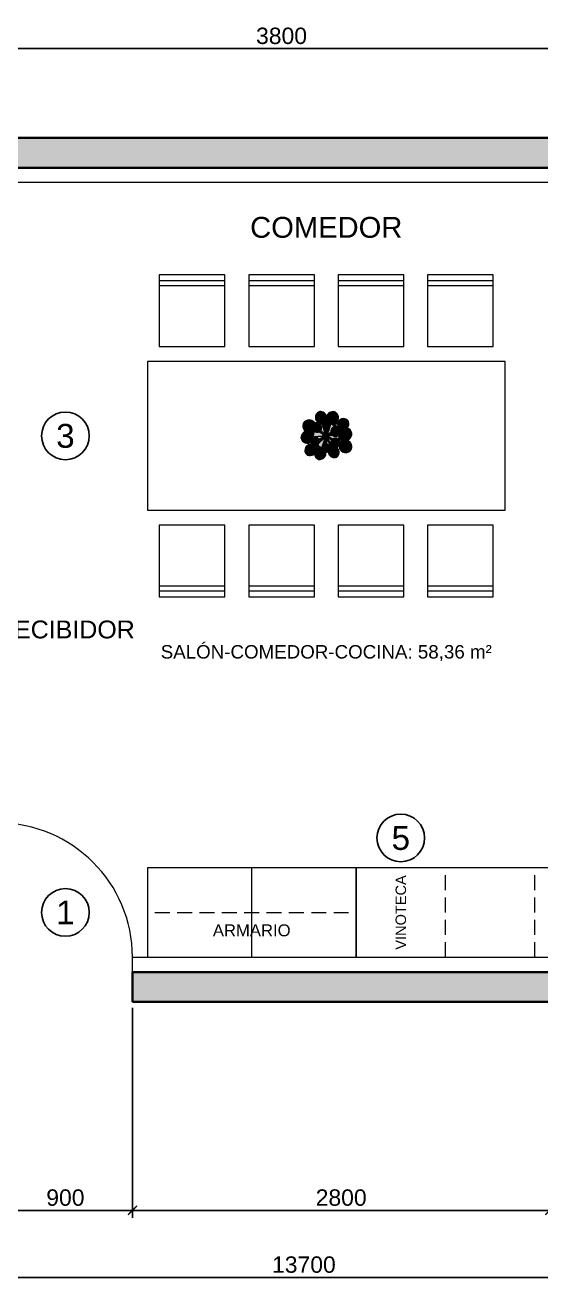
# Model space of a CAD drawing. Header units: millimetres. Extents: x -757 to 18550, y -6636 to 6557.
# Drawn here: x 4980 to 8439, y -1900 to 6557 of the extents above; entities that cross this region are included whole.
import ezdxf
from ezdxf.enums import TextEntityAlignment as Align

# ---------------------------------------------------------------- set-up
doc = ezdxf.new("R2010")
doc.units = ezdxf.units.MM
doc.linetypes.add('OCULTA', pattern=[150, 100, -50])
for name, color, linetype, lineweight in [('A-CARPINTERIA', 4, 'Continuous', 18), ('A-COCINA', 40, 'Continuous', 13), ('A-COTAS', 3, 'Continuous', 13), ('A-MEJORAS', 1, 'Continuous', 25), ('A-MOBILIARIO', 40, 'Continuous', 13), ('A-MURO-BLOQUE', 2, 'Continuous', 35), ('A-MURO-TRASDOSADO', 8, 'Continuous', 18), ('A-TEXTO', 7, 'Continuous', 18)]:
    doc.layers.add(name, color=color, linetype=linetype, lineweight=lineweight)
doc.layers.add('A-POCHE', color=252, linetype='Continuous')
for name, color, linetype, lineweight, true_color in [('VEG-HOJAS', 117, 'Continuous', 18, 0x2e5e38), ('VEG-MACETA', 25, 'Continuous', 25, 0x745440), ('VEG-NERVIOS', 115, 'Continuous', 9, 0x528c5c)]:
    doc.layers.add(name, color=color, linetype=linetype, lineweight=lineweight, true_color=true_color)
doc.layers.add('VEG-RELLENO', color=253, linetype='Continuous', true_color=0x96c896)
doc.styles.add('A-TEXTO', font='arial.ttf')
doc.dimstyles.new('COTAS', dxfattribs={"dimtxt": 110, "dimasz": 60, "dimexe": 50, "dimexo": 40, "dimgap": 30, "dimtad": 1, "dimdec": 0, "dimtxsty": 'A-TEXTO', "dimblk": 'ARCHTICK', "dimcen": 2.5, "dimclrd": 3, "dimclre": 3, "dimclrt": 7, "dimazin": 3, "dimtfac": 1, "dimtmove": 0, "dimatfit": 3})

# ---------------------------------------------------------------- blocks, each defined once
blk = doc.blocks.new('VEG_Pilea_PLANTA')
at = {"layer": 'VEG-RELLENO', "true_color": 0x77a85e}
h = blk.add_hatch(color=73, dxfattribs=at)
h.dxf.hatch_style = 1
h.paths.add_polyline_path([(-143.3, 34.1), (-148.1, 39.8), (-151.9, 46.2), (-154.5, 53.1), (-156.6, 64.4), (-156.6, 72.1), (-155.4, 79.7), (-152.6, 86.6), (-148.2, 92.5), (-142.3, 97.4), (-132.1, 102.9), (-121.3, 106.1), (-113.9, 106.8), (-102.9, 105.5), (-95.9, 103), (-89.5, 99.3), (-83.7, 94.6), (-79, 89), (-76.8, 85.6), (-84, 82.1), (-88.3, 78.4), (-90, 76.2), (-93.5, 68.4), (-94.7, 62.7), (-95, 56.9), (-94.1, 48.4), (-92.3, 43.1), (-89.6, 38.2), (-85.2, 32.8), (-92, 27.8), (-98.7, 24.6), (-102.7, 23.4), (-109.2, 27.3), (-119.2, 30.6), (-129.8, 31.2), (-138, 29.7)])
h.paths.add_polyline_path([(-105, 58.4), (-104.5, 56.5), (-102.8, 55.6), (-100.9, 56.1), (-99.9, 57.8), (-100.4, 59.7), (-102.1, 60.6), (-104, 60.1)], flags=0)
at = {"layer": 'VEG-RELLENO', "true_color": 0xe9e7e3}
h = blk.add_hatch(color=7, dxfattribs=at)
h.dxf.hatch_style = 1
h.paths.add_polyline_path([(103.8, -26), (98.3, -42.2), (93.4, -48.6), (90.2, -46.8), (89.8, -41.8), (88.1, -35.4), (91.8, -24.6), (93.4, -17.4), (98, -21.9)])
h.paths.add_polyline_path([(87.2, -61.9), (88.9, -57.8), (90, -52.4), (91, -52.9), (88.2, -60.5)])
h.paths.add_polyline_path([(83, -67.4), (71.6, -79.4), (63.8, -75.4), (69.6, -74.3), (74.7, -72.6), (79.5, -70.1)])
h.paths.add_polyline_path([(15, -105.9), (11.5, -106.3), (15.3, -103.5)])
h.paths.add_polyline_path([(-60.9, -87.9), (-74.6, -76.7), (-77.2, -72.8), (-70, -66.2), (-68.4, -65.9), (-57.8, -75.4), (-47, -82.5), (-54.2, -84.5)])
h.paths.add_polyline_path([(-84.9, -65.2), (-81.9, -66), (-77.9, -66.6), (-80.6, -69)])
h.paths.add_polyline_path([(-61, 87.9), (-55.7, 91.3), (-47.9, 87.5), (-40.6, 85.9), (-45.9, 83.1), (-53.6, 86.6)])
h.paths.add_polyline_path([(-1.7, 106.9), (2.6, 106.9), (3.1, 105.4), (-2.8, 104.8)])
h.paths.add_polyline_path([(64.6, 85.3), (77.3, 74), (79.1, 65.8), (82.2, 59.2), (80, 57.7), (73.3, 60.4), (62.6, 71.4), (51.7, 79.7), (59.8, 82.5)])
h.paths.add_polyline_path([(97.3, 44.4), (95.4, 42.6), (92.2, 48.1), (96.9, 45.2)])
h.paths.add_polyline_path([(-90.5, 28.8), (-91.8, 24.6), (-93.9, 14.3), (-97.7, 19), (-102.7, 23.4), (-95.3, 26.1)])
at = {"layer": 'VEG-RELLENO', "true_color": 0x8abe70}
h = blk.add_hatch(color=63, dxfattribs=at)
h.dxf.hatch_style = 1
h.paths.add_polyline_path([(-84, 82.1), (-78.9, 84.8), (-73.3, 86.7), (-64.8, 87.9), (-59.1, 87.7), (-51, 85.7), (-46, 83.2), (-41.5, 79.8), (-37.6, 75.8), (-34.6, 71.1), (-31.6, 63.3), (-30.8, 57.7), (-30.9, 52.1), (-33, 44), (-35.5, 39), (-38.8, 34.5), (-42.9, 30.7), (-50.1, 26.4), (-55.4, 24.6), (-60.9, 23.8), (-66.5, 23.9), (-74.7, 26), (-79.7, 28.5), (-84.1, 31.8), (-88, 35.9), (-91.1, 40.6), (-93.3, 45.7), (-94.6, 51.2), (-95, 59.7), (-93.5, 68.4), (-91.4, 73.8), (-88.3, 78.4)])
h.paths.add_polyline_path([(-57.4, 50.1), (-57.4, 48.6), (-56.2, 47.6), (-54.8, 47.7), (-53.8, 48.8), (-53.9, 50.3), (-55, 51.2), (-56.5, 51.2)], flags=0)
at = {"layer": 'VEG-RELLENO', "true_color": 0xf8f6f2}
h = blk.add_hatch(color=7, dxfattribs=at)
h.dxf.hatch_style = 1
h.paths.add_polyline_path([(93.4, -17.4), (91.8, -24.6), (88.1, -35.4), (85.3, -29.6), (82.9, -26.4), (85.3, -17), (86.6, -7.4), (90.3, -13.6)])
h.paths.add_polyline_path([(-47.5, -82.3), (-57.8, -75.4), (-68.4, -65.9), (-60.4, -62.6), (-48.3, -72.3), (-38.5, -78), (-30.1, -81.6), (-30.7, -83.2), (-38, -82)])
h.paths.add_polyline_path([(-93.9, 14.3), (-90.5, 28.8), (-85.2, 32.8), (-81.7, 29.9), (-84, 22.5), (-86.3, 11.4), (-86.9, -2.1), (-89.8, 7.4)])
h.paths.add_polyline_path([(-45.9, 83.1), (-40.6, 85.9), (-34.9, 85.5), (-27.6, 86.4), (-26.6, 82.8), (-39.2, 77.6)])
h.paths.add_polyline_path([(51.7, 79.7), (62.6, 71.4), (73.3, 60.4), (66.4, 61.8), (61.2, 61.8), (53, 69), (48.3, 72.3), (36.8, 78.8), (46, 78.6)])
at = {"layer": 'VEG-RELLENO', "true_color": 0x7bad61}
h = blk.add_hatch(color=73, dxfattribs=at)
h.dxf.hatch_style = 1
h.paths.add_polyline_path([(-28.4, 86.2), (-34.9, 85.5), (-41.5, 86), (-50.9, 88.7), (-56.7, 91.9), (-61.8, 96), (-66.2, 101), (-69.6, 106.6), (-71.9, 112.8), (-73.2, 119.2), (-73.3, 125.8), (-72.3, 132.3), (-68.8, 141.6), (-63.1, 150), (-58.3, 155), (-52.9, 159.1), (-46.8, 161.7), (-40.3, 162.7), (-33.5, 162.2), (-26.8, 160.5), (-17.5, 156.4), (-9.5, 150.5), (-5.2, 145.5), (-1.8, 139.9), (0.6, 133.8), (1.9, 127.3), (2, 120.7), (1, 114.2), (-2.6, 105), (-9.1, 102.2), (-15.2, 98), (-20.1, 92.7), (-23, 87.7)])
h.paths.add_polyline_path([(-33.9, 114.2), (-34.8, 112.6), (-34.3, 111), (-32.8, 110.1), (-31.1, 110.6), (-30.3, 112.1), (-30.7, 113.8), (-32.3, 114.6)], flags=0)
at = {"layer": 'VEG-RELLENO', "true_color": 0x78965e}
h = blk.add_hatch(color=73, dxfattribs=at)
h.dxf.hatch_style = 1
h.paths.add_polyline_path([(-32.3, 114.6), (-30.7, 113.8), (-30.3, 112.1), (-31.1, 110.6), (-32.8, 110.1), (-34.3, 111), (-34.8, 112.6), (-33.9, 114.2)])
at = {"layer": 'VEG-RELLENO', "true_color": 0x96bc76}
h = blk.add_hatch(color=63, dxfattribs=at)
h.dxf.hatch_style = 1
h.paths.add_polyline_path([(-2.1, 16.3), (-2.2, 12.1), (-6.4, 13.2), (-20.1, 60.4), (-16.2, 56.1), (-12.9, 53.7)])
h.paths.add_polyline_path([(-27.6, 86.4), (-23, 87.7), (-24.3, 84.2), (-25.3, 78.6)])
at = {"layer": 'VEG-RELLENO', "true_color": 0x8dbf73}
h = blk.add_hatch(color=63, dxfattribs=at)
h.dxf.hatch_style = 1
h.paths.add_polyline_path([(7.2, 104.7), (11.8, 102.9), (16, 100.3), (21.5, 95.4), (24.5, 91.7), (27.6, 85.3), (28.7, 80.7), (29, 75.9), (28.5, 71.2), (27.2, 66.6), (25.1, 62.4), (20.6, 56.8), (16.9, 53.9), (12.7, 51.6), (8.2, 50.1), (1.2, 49.3), (-3.6, 49.9), (-8.1, 51.2), (-14.3, 54.6), (-17.9, 57.8), (-20.9, 61.5), (-23.2, 65.6), (-25.1, 72.5), (-25.4, 77.2), (-24.9, 81.9), (-23.6, 86.5), (-21.5, 90.7), (-18.6, 94.6), (-13.3, 99.5), (-6.9, 103.3), (-2.3, 104.9), (2.5, 105.4)])
h.paths.add_polyline_path([(1, 69.9), (0.1, 69.1), (0.1, 67.8), (1, 66.9), (2.2, 66.9), (3.1, 67.7), (3.1, 69), (2.3, 69.9)], flags=0)
at = {"layer": 'VEG-RELLENO', "true_color": 0x78a95f}
h = blk.add_hatch(color=73, dxfattribs=at)
h.dxf.hatch_style = 1
h.paths.add_polyline_path([(2.8, 133.4), (5.8, 140), (9.8, 146), (14.8, 151.1), (23.9, 157.2), (34.4, 161.1), (41.8, 162.5), (49.2, 162.7), (56.3, 161.2), (62.8, 157.9), (68.5, 153.2), (73.4, 147.4), (79.1, 137.9), (82.5, 127.5), (83.2, 120.3), (82.7, 113.1), (80.9, 106.2), (77.9, 99.6), (73.9, 93.6), (66, 86.2), (59.8, 82.5), (53.1, 80), (46, 78.6), (38.8, 78.5), (28.8, 80.6), (27.6, 85.3), (25.7, 89.6), (23.1, 93.6), (19.8, 97.2), (11.8, 102.9), (7.2, 104.7), (3.1, 105.4), (0.9, 114), (2, 120.7), (1.6, 129.2)])
h.paths.add_polyline_path([(37.6, 110.6), (35.9, 109.7), (35.3, 107.9), (36.1, 106.2), (37.9, 105.6), (39.6, 106.4), (40.2, 108.2), (39.4, 109.9)], flags=0)
at = {"layer": 'VEG-RELLENO', "true_color": 0x78965e}
h = blk.add_hatch(color=73, dxfattribs=at)
h.dxf.hatch_style = 1
h.paths.add_polyline_path([(39.4, 109.9), (40.2, 108.2), (39.6, 106.4), (37.9, 105.6), (36.1, 106.2), (35.3, 107.9), (35.9, 109.7), (37.6, 110.6)])
at = {"layer": 'VEG-RELLENO', "true_color": 0x76a65d}
h = blk.add_hatch(color=73, dxfattribs=at)
h.dxf.hatch_style = 1
h.paths.add_polyline_path([(85.8, 54.1), (80.3, 62.8), (77.5, 72.1), (77, 78.6), (77.6, 85.1), (80.7, 94.3), (84, 99.9), (88.2, 104.9), (93.3, 109), (98.9, 112.2), (105.1, 114.4), (111.5, 115.4), (121.3, 115), (131, 112.2), (137.2, 109.3), (142.7, 105.4), (147, 100.5), (150, 94.7), (151.6, 88.2), (152.1, 81.4), (151.7, 74.6), (150.4, 68.1), (148, 62), (144.7, 56.4), (141.2, 52.3), (137, 53.6), (129.5, 54.9), (118.1, 54.4), (107.3, 50.9), (97.7, 44.8), (92.2, 48.1)])
h.paths.add_polyline_path([(106.3, 73.7), (104.6, 74), (103.2, 73.1), (102.9, 71.4), (103.9, 70), (105.6, 69.7), (107, 70.6), (107.3, 72.3)], flags=0)
at = {"layer": 'VEG-RELLENO', "true_color": 0x78a95e}
h = blk.add_hatch(color=73, dxfattribs=at)
h.dxf.hatch_style = 1
h.paths.add_polyline_path([(-110.2, -46.2), (-116.9, -48.6), (-123.9, -49.7), (-130.9, -49.6), (-141.2, -47.1), (-147.6, -44.1), (-156.1, -37.5), (-163.2, -29.1), (-166.9, -22.7), (-169.2, -15.9), (-169.7, -8.8), (-168.4, -1.7), (-165.7, 5.1), (-159.9, 14.5), (-155.1, 19.8), (-149.6, 24.3), (-143.4, 27.8), (-136.8, 30.1), (-129.8, 31.2), (-122.7, 31.1), (-112.4, 28.7), (-103.1, 23.6), (-97.7, 19), (-93.3, 13.5), (-89.8, 7.4), (-86.8, -2.8), (-86.4, -11.1), (-90.4, -13.2), (-94.5, -16.2), (-99.4, -21.9), (-101.9, -26.4), (-103.5, -31.2), (-104.6, -36.4), (-104.8, -43.2)])
h.paths.add_polyline_path([(-116.9, -9.4), (-115.5, -10.7), (-113.6, -10.5), (-112.4, -9.1), (-112.5, -7.3), (-113.9, -6), (-115.8, -6.2), (-117, -7.6)], flags=0)
at = {"layer": 'VEG-RELLENO', "true_color": 0x78965e}
h = blk.add_hatch(color=73, dxfattribs=at)
h.dxf.hatch_style = 1
h.paths.add_polyline_path([(-104, 60.1), (-102.1, 60.6), (-100.4, 59.7), (-99.9, 57.8), (-100.9, 56.1), (-102.8, 55.6), (-104.5, 56.5), (-105, 58.4)])
at = {"layer": 'VEG-RELLENO', "true_color": 0x7a5e4a}
h = blk.add_hatch(color=35, dxfattribs=at)
h.dxf.hatch_style = 1
h.paths.add_polyline_path([(86.3, -11.4), (82.9, -26.4), (78.3, -22), (73.9, -19.2), (69, -17.3), (64, -16.2), (58.8, -16), (53.6, -16.7), (48.7, -18.3), (43.5, -21.1), (8.9, -1.7), (45.3, 1.6), (49.3, -0.6), (54.6, -2.6), (60.3, -3.6), (66, -3.7), (74.4, -1.9), (79.6, 0.5), (83.2, 2.9), (86.6, -7.4)])
h.paths.add_polyline_path([(47.7, -72.8), (38, -75.5), (7.9, -11), (8.4, -9.5), (35, -29.8), (32.6, -34.5), (31.1, -39.4), (30.4, -44.6), (31.1, -52.3), (33.8, -59.6), (36.6, -64), (42.2, -69.5)])
h.paths.add_polyline_path([(25.5, -83.1), (25.2, -77.9), (24.1, -73.3), (22.1, -69), (19.5, -65), (16.2, -61.6), (12.4, -58.8), (8.1, -56.7), (1.3, -55), (2.1, -18.9), (4.8, -16.2), (33.5, -77.6)])
h.paths.add_polyline_path([(-30.1, -81.6), (-38.5, -78), (-48.3, -72.3), (-60.4, -62.6), (-56, -59.4), (-52.5, -55.8), (-49.8, -51.5), (-47.5, -46.1), (-18.6, -20), (-14.4, -21.8), (-10.2, -22.5)])
h.paths.add_polyline_path([(-86.3, -11.1), (-86.3, -8.8), (-27.2, -4.5), (-26.8, -10.7), (-50.6, -22.6), (-53.6, -18.6), (-57.3, -15.1), (-61.5, -12.3), (-66.2, -10.3), (-71.1, -9.2), (-76.1, -8.9), (-81.1, -9.5)])
h.paths.add_polyline_path([(-87, 0), (-86.3, 11.4), (-85.3, 17), (-81.7, 29.9), (-74.7, 26), (-66.5, 23.9), (-58.1, 24.1), (-50.9, 26), (-20.8, 8.9), (-24, 5.1), (-26.1, 0.6), (-86.7, -3.8)])
h.paths.add_polyline_path([(-39.2, 77.6), (-26.6, 82.8), (-25.3, 78.6), (-24.7, 70.1), (-23.2, 65.6), (-20.1, 60.4), (-6.4, 13.2), (-11.2, 13.3), (-37.2, 36.4), (-34.1, 41.4), (-32, 46.6), (-30.9, 52.1), (-30.8, 57.7), (-32.3, 65.9), (-34.6, 71.1)])
h.paths.add_polyline_path([(38.5, 78), (48.3, 72.3), (53, 69), (61.2, 61.8), (55, 60.9), (49.6, 58.9), (44.7, 56.1), (40.2, 52.4), (35, 45.7), (32.5, 40.5), (30.6, 32.1), (30.9, 24.1), (5.2, 6.6), (23.7, 60.4), (27.2, 66.6), (28.5, 71.2), (29, 75.5), (30.6, 80)])
h.paths.add_polyline_path([(-22.8, -17.1), (-46.3, -38.3), (-46.9, -32), (-48.4, -27.1), (-24.6, -15.2)])
h.paths.add_polyline_path([(32.1, 18.9), (32.5, 17.7), (25.7, 14.6)])
h.paths.add_polyline_path([(-45.6, 28.7), (-40.6, 32.7), (-19.3, 13.8)])
h.paths.add_polyline_path([(2.9, 15.8), (3.7, 49.4), (10.5, 50.7), (16, 53.3)])
h.paths.add_polyline_path([(34.6, 13.1), (39.8, 6.2), (14.3, 3.8)])
h.paths.add_polyline_path([(-12.9, 53.7), (-8.1, 51.2), (-1.3, 49.5), (-2.1, 16.3)])
h.paths.add_polyline_path([(28.7, -18.6), (39.3, -24.5), (38.1, -25.8)])
h.paths.add_polyline_path([(-3.7, -54.9), (-10.5, -56.3), (-17.6, -59.9), (-4.8, -22.1), (-3, -21.6)])
at = {"layer": 'VEG-RELLENO', "true_color": 0x96bc76}
h = blk.add_hatch(color=63, dxfattribs=at)
h.dxf.hatch_style = 1
h.paths.add_polyline_path([(-26.1, 0.6), (-27.2, -4.5), (-86.3, -8.8), (-86.7, -3.8)])
at = {"layer": 'VEG-RELLENO', "true_color": 0x78965e}
h = blk.add_hatch(color=73, dxfattribs=at)
h.dxf.hatch_style = 1
h.paths.add_polyline_path([(-56.5, 51.2), (-55, 51.2), (-53.9, 50.3), (-53.8, 48.8), (-54.8, 47.7), (-56.2, 47.6), (-57.4, 48.6), (-57.4, 50.1)])
at = {"layer": 'VEG-RELLENO', "true_color": 0x96bc76}
h = blk.add_hatch(color=63, dxfattribs=at)
h.dxf.hatch_style = 1
h.paths.add_polyline_path([(-19.3, 13.8), (-16.8, 11.6), (-20.8, 8.9), (-50.9, 26), (-45.6, 28.7)])
h = blk.add_hatch(color=63, dxfattribs=at)
h.dxf.hatch_style = 1
h.paths.add_polyline_path([(-11.2, 13.3), (-16.8, 11.6), (-40.6, 32.7), (-37.2, 36.4)])
at = {"layer": 'VEG-RELLENO', "true_color": 0x98c580}
h = blk.add_hatch(color=253, dxfattribs=at)
h.dxf.hatch_style = 1
h.paths.add_polyline_path([(-26.5, -11.9), (-27.3, -5.5), (-25.5, 2.3), (-23.1, 6.4), (-21, 8.7), (-15.7, 12), (-9.6, 13.4), (-6.5, 13.2), (-2, 12), (0.8, 10.6), (4.4, 7.5), (7.8, 2.3), (9.1, -3.9), (9, -7), (7.7, -11.5), (5.4, -15.6), (3.3, -17.9), (-2, -21.2), (-8.1, -22.6), (-11.3, -22.4), (-15.9, -21.3), (-20.3, -19.1), (-22.9, -17.1), (-25, -14.7)])
h.paths.add_polyline_path([(-4.8, -2.9), (-3.3, -2.8), (-3.4, -1.3), (-4.9, -1.4)], flags=0)
at = {"layer": 'VEG-RELLENO', "true_color": 0x96bc76}
h = blk.add_hatch(color=63, dxfattribs=at)
h.dxf.hatch_style = 1
h.paths.add_polyline_path([(2.7, 9.1), (-2.2, 12.1), (-1.3, 49.5), (3.7, 49.4)])
at = {"layer": 'VEG-RELLENO', "true_color": 0x78965e}
h = blk.add_hatch(color=73, dxfattribs=at)
h.dxf.hatch_style = 1
h.paths.add_polyline_path([(2.3, 69.9), (3.1, 69), (3.1, 67.7), (2.2, 66.9), (1, 66.9), (0.1, 67.8), (0.1, 69.1), (1, 69.9)])
at = {"layer": 'VEG-RELLENO', "true_color": 0x96bc76}
h = blk.add_hatch(color=63, dxfattribs=at)
h.dxf.hatch_style = 1
h.paths.add_polyline_path([(29, 75.5), (29, 78.3), (28.8, 80.6), (30.6, 80)])
h.paths.add_polyline_path([(5, 6.8), (2.7, 9.1), (2.9, 15.8), (16, 53.3), (20.6, 56.8), (23.7, 60.4)])
h = blk.add_hatch(color=63, dxfattribs=at)
h.dxf.hatch_style = 1
h.paths.add_polyline_path([(85, 55.1), (82.8, 56.1), (80, 57.7), (82.2, 59.2)])
h.paths.add_polyline_path([(25.7, 14.6), (6, 5.5), (5.2, 6.6), (30.9, 24.1), (32.1, 18.9)])
h = blk.add_hatch(color=63, dxfattribs=at)
h.dxf.hatch_style = 1
h.paths.add_polyline_path([(8.2, 1), (6, 5.5), (32.5, 17.7), (34.6, 13.1)])
h = blk.add_hatch(color=63, dxfattribs=at)
h.dxf.hatch_style = 1
h.paths.add_polyline_path([(8.9, -1.7), (8.2, 1), (14.3, 3.8), (39.8, 6.2), (45.3, 1.6)])
at = {"layer": 'VEG-RELLENO', "true_color": 0x87bc6c}
h = blk.add_hatch(color=63, dxfattribs=at)
h.dxf.hatch_style = 1
h.paths.add_polyline_path([(96.7, 38.1), (97.1, 32.2), (96.5, 26.2), (94.2, 17.7), (91.7, 12.5), (86.4, 5.7), (82, 2), (77, -0.8), (71.7, -2.7), (66, -3.7), (60.3, -3.6), (54.6, -2.6), (46.7, 0.7), (42.1, 4), (36.3, 10.4), (33.5, 15.4), (31.6, 20.8), (30.6, 26.4), (31, 35), (32.5, 40.5), (35, 45.7), (38.3, 50.3), (44.7, 56.1), (49.6, 58.9), (55, 60.9), (60.7, 61.8), (66.4, 61.8), (72.1, 60.8), (80.2, 57.6), (87.7, 52.6), (91.9, 48.5), (95, 43.6)])
h.paths.add_polyline_path([(55.7, 26.4), (54.3, 26.9), (52.9, 26.3), (52.4, 24.9), (53, 23.5), (54.5, 23), (55.8, 23.6), (56.4, 25)], flags=0)
at = {"layer": 'VEG-RELLENO', "true_color": 0x78965e}
h = blk.add_hatch(color=73, dxfattribs=at)
h.dxf.hatch_style = 1
h.paths.add_polyline_path([(56.4, 25), (55.8, 23.6), (54.5, 23), (53, 23.5), (52.4, 24.9), (52.9, 26.3), (54.3, 26.9), (55.7, 26.4)])
at = {"layer": 'VEG-RELLENO', "true_color": 0x79aa5f}
h = blk.add_hatch(color=73, dxfattribs=at)
h.dxf.hatch_style = 1
h.paths.add_polyline_path([(100.7, 47.1), (110.8, 52.4), (118.1, 54.4), (125.7, 55.1), (133.2, 54.4), (140.6, 52.5), (150.7, 47.3), (156.8, 42.5), (164.5, 33.6), (168.6, 26.8), (171.2, 19.5), (171.9, 11.9), (170.7, 4.3), (167.9, -3.1), (161.9, -13.3), (156.8, -19.1), (151, -24), (144.4, -27.9), (137.9, -30.3), (127.6, -29.2), (120.4, -30), (116.5, -31), (107.6, -28), (101, -24.2), (95.2, -19.4), (90.3, -13.6), (86.5, -7), (83.2, 2.9), (86.4, 5.7), (90.1, 10.1), (94.2, 17.7), (96.5, 26.2), (97.1, 32.2), (96.7, 38.1), (95.4, 42.6)])
h.paths.add_polyline_path([(115.2, 11.6), (113.6, 12.8), (111.6, 12.7), (110.4, 11.1), (110.5, 9.1), (112.1, 7.8), (114.1, 8), (115.3, 9.6)], flags=0)
at = {"layer": 'VEG-RELLENO', "true_color": 0x78965e}
h = blk.add_hatch(color=73, dxfattribs=at)
h.dxf.hatch_style = 1
h.paths.add_polyline_path([(107.3, 72.3), (107, 70.6), (105.6, 69.7), (103.9, 70), (102.9, 71.4), (103.2, 73.1), (104.6, 74), (106.3, 73.7)])
h = blk.add_hatch(color=73, dxfattribs=at)
h.dxf.hatch_style = 1
h.paths.add_polyline_path([(115.3, 9.6), (114.1, 8), (112.1, 7.8), (110.5, 9.1), (110.4, 11.1), (111.6, 12.7), (113.6, 12.8), (115.2, 11.6)])
at = {"layer": 'VEG-RELLENO', "true_color": 0x75a55c}
h = blk.add_hatch(color=73, dxfattribs=at)
h.dxf.hatch_style = 1
h.paths.add_polyline_path([(-81.6, -122.9), (-86.8, -126.7), (-92.5, -129.7), (-98.6, -131.5), (-108.3, -132.3), (-118.1, -130.9), (-124.5, -128.8), (-130.4, -125.8), (-135.3, -121.6), (-139, -116.2), (-141.4, -110.1), (-142.8, -103.5), (-143.1, -93.6), (-141.3, -84), (-138.8, -78.1), (-135.3, -72.7), (-130.9, -68), (-123, -62.6), (-117, -60.2), (-110.7, -58.9), (-104.3, -58.6), (-97.9, -59.5), (-94, -60.7), (-85.8, -64.8), (-78.8, -70.8), (-75, -76), (-72.1, -81.7), (-70.2, -87.8), (-69.4, -95.5), (-73.7, -101.7), (-76.3, -107.7), (-77.9, -114.1), (-78.3, -119.4)])
h.paths.add_polyline_path([(-99, -90.1), (-97.3, -90.2), (-96, -89), (-95.9, -87.3), (-97.1, -86.1), (-98.8, -86), (-100, -87.1), (-100.1, -88.8)], flags=0)
at = {"layer": 'VEG-RELLENO', "true_color": 0x78965e}
h = blk.add_hatch(color=73, dxfattribs=at)
h.dxf.hatch_style = 1
h.paths.add_polyline_path([(-117, -7.6), (-115.8, -6.2), (-113.9, -6), (-112.5, -7.3), (-112.4, -9.1), (-113.6, -10.5), (-115.5, -10.7), (-116.9, -9.4)])
at = {"layer": 'VEG-RELLENO', "true_color": 0x88bc6d}
h = blk.add_hatch(color=63, dxfattribs=at)
h.dxf.hatch_style = 1
h.paths.add_polyline_path([(-104.3, -46.8), (-104.9, -41.6), (-104.6, -36.4), (-102.8, -28.8), (-100.7, -24.1), (-96.3, -18), (-92.5, -14.6), (-88.2, -12), (-83.6, -10.1), (-78.6, -9.1), (-73.6, -8.9), (-66.2, -10.3), (-61.5, -12.3), (-57.3, -15.1), (-52, -20.5), (-49.4, -24.8), (-47.5, -29.5), (-46.5, -34.4), (-46.4, -39.5), (-47.1, -44.5), (-49.8, -51.5), (-52.5, -55.8), (-58, -61), (-62.3, -63.7), (-66.9, -65.5), (-71.9, -66.6), (-76.9, -66.7), (-81.9, -66), (-89.2, -63.4), (-96, -59.3), (-99.8, -55.8), (-102.7, -51.6)])
h.paths.add_polyline_path([(-68.6, -35.2), (-67.4, -35.6), (-66.2, -35.1), (-65.8, -33.8), (-66.4, -32.6), (-67.6, -32.2), (-68.8, -32.8), (-69.2, -34)], flags=0)
at = {"layer": 'VEG-RELLENO', "true_color": 0x96bc76}
h = blk.add_hatch(color=63, dxfattribs=at)
h.dxf.hatch_style = 1
h.paths.add_polyline_path([(-77.9, -66.6), (-74.4, -66.7), (-70, -66.2), (-77.2, -72.8), (-80.6, -69)])
h.paths.add_polyline_path([(-22.8, -17.1), (-18.6, -20), (-47.5, -46.1), (-46.3, -38.3)])
at = {"layer": 'VEG-RELLENO', "true_color": 0x7db062}
h = blk.add_hatch(color=73, dxfattribs=at)
h.dxf.hatch_style = 1
h.paths.add_polyline_path([(-2.7, -115.6), (-2.6, -122.2), (-4.5, -131.9), (-7.2, -138), (-10.8, -143.5), (-15.4, -148.3), (-23.6, -153.9), (-33.2, -157.6), (-39.9, -158.9), (-46.7, -159.2), (-53.3, -157.9), (-59.2, -155), (-64.5, -150.7), (-69.1, -145.5), (-74.4, -136.8), (-76.8, -130.5), (-78.1, -124), (-77.9, -114.1), (-76.3, -107.7), (-73.7, -101.7), (-70, -96.2), (-65.5, -91.4), (-57.2, -85.9), (-51.1, -83.5), (-44.6, -82.2), (-38, -82), (-28.9, -83.7), (-27.5, -90.9), (-25.6, -95.2), (-23, -99.2), (-19.7, -102.7), (-13.8, -107.2), (-9.4, -109.4), (-3.6, -110.8)])
h.paths.add_polyline_path([(-36.6, -111.3), (-35.1, -110.5), (-34.5, -108.9), (-35.3, -107.3), (-36.9, -106.8), (-38.5, -107.6), (-39.1, -109.2), (-38.3, -110.8)], flags=0)
at = {"layer": 'VEG-RELLENO', "true_color": 0x78965e}
h = blk.add_hatch(color=73, dxfattribs=at)
h.dxf.hatch_style = 1
h.paths.add_polyline_path([(-69.2, -34), (-68.8, -32.8), (-67.6, -32.2), (-66.4, -32.6), (-65.8, -33.8), (-66.2, -35.1), (-67.4, -35.6), (-68.6, -35.2)])
at = {"layer": 'VEG-RELLENO', "true_color": 0x96bc76}
h = blk.add_hatch(color=63, dxfattribs=at)
h.dxf.hatch_style = 1
h.paths.add_polyline_path([(-26.8, -10.7), (-24.6, -15.2), (-48.4, -27.1), (-50.6, -22.6)])
h = blk.add_hatch(color=63, dxfattribs=at)
h.dxf.hatch_style = 1
h.paths.add_polyline_path([(-28.3, -76), (-28.8, -79.1), (-28.9, -83.7), (-30.7, -83.2)])
h.paths.add_polyline_path([(-10.2, -22.5), (-4.8, -22.1), (-17.6, -59.9), (-22.2, -64.1), (-26.5, -70.9)])
at = {"layer": 'VEG-RELLENO', "true_color": 0x8dbf73}
h = blk.add_hatch(color=63, dxfattribs=at)
h.dxf.hatch_style = 1
h.paths.add_polyline_path([(-7.1, -110.2), (-11.6, -108.4), (-15.9, -105.8), (-21.4, -101), (-24.4, -97.2), (-27.5, -90.9), (-28.7, -86.2), (-29, -81.5), (-28.5, -76.8), (-27.1, -72.2), (-23.7, -66), (-20.6, -62.4), (-16.9, -59.4), (-12.7, -57.1), (-8.2, -55.6), (-3.5, -54.9), (3.6, -55.3), (10.3, -57.6), (14.4, -60.1), (17.9, -63.2), (20.9, -66.9), (23.2, -71.1), (25.2, -77.9), (25.5, -82.7), (25, -87.4), (23.7, -91.9), (21.6, -96.2), (18.8, -100.1), (13.4, -105), (7, -108.8), (2.4, -110.4), (-2.3, -111)])
h.paths.add_polyline_path([(-1, -75.4), (-0.1, -74.6), (0, -73.3), (-0.9, -72.4), (-2.2, -72.4), (-3.1, -73.2), (-3.1, -74.5), (-2.2, -75.4)], flags=0)
at = {"layer": 'VEG-RELLENO', "true_color": 0x96bc76}
h = blk.add_hatch(color=63, dxfattribs=at)
h.dxf.hatch_style = 1
h.paths.add_polyline_path([(-3, -21.6), (2.1, -18.9), (1.3, -55), (-3.7, -54.9)])
at = {"layer": 'VEG-RELLENO', "true_color": 0x78965e}
h = blk.add_hatch(color=73, dxfattribs=at)
h.dxf.hatch_style = 1
h.paths.add_polyline_path([(-2.2, -75.4), (-3.1, -74.5), (-3.1, -73.2), (-2.2, -72.4), (-0.9, -72.4), (0, -73.3), (-0.1, -74.6), (-1, -75.4)])
at = {"layer": 'VEG-RELLENO', "true_color": 0x96bc76}
h = blk.add_hatch(color=63, dxfattribs=at)
h.dxf.hatch_style = 1
h.paths.add_polyline_path([(4.8, -16.2), (7.9, -11), (38, -75.5), (33.5, -77.6)])
h = blk.add_hatch(color=63, dxfattribs=at)
h.dxf.hatch_style = 1
h.paths.add_polyline_path([(8.4, -9.5), (9.1, -3.8), (38.1, -25.8), (35, -29.8)])
h = blk.add_hatch(color=63, dxfattribs=at)
h.dxf.hatch_style = 1
h.paths.add_polyline_path([(90, -52.4), (90.2, -49.8), (90.2, -46.8), (93.4, -48.6), (91, -52.9)])
h.paths.add_polyline_path([(28.7, -18.6), (9.1, -3.8), (8.9, -2.1), (43.5, -21.1), (39.3, -24.5)])
at = {"layer": 'VEG-RELLENO', "true_color": 0x7aac60}
h = blk.add_hatch(color=73, dxfattribs=at)
h.dxf.hatch_style = 1
h.paths.add_polyline_path([(69.1, -77.8), (74.3, -81.5), (80.6, -88.4), (83.8, -93.9), (86, -99.8), (87.1, -106), (86.7, -115.5), (85.1, -121.6), (80.9, -130.5), (77.2, -135.9), (72.6, -140.5), (67.3, -143.9), (61.2, -145.8), (54.7, -146.3), (48.2, -145.8), (38.7, -143.3), (33, -140.5), (25.5, -134.8), (19.7, -127.3), (17, -121.6), (15, -112.4), (15.3, -103.5), (20.3, -98.2), (22.7, -94.1), (24.4, -89.7), (25.4, -83.6), (30.3, -79.6), (35.7, -76.4), (41.6, -74.3), (47.8, -73.2), (56.5, -75.3), (63.8, -75.4)])
h.paths.add_polyline_path([(48, -100.8), (48.6, -99.3), (47.9, -97.8), (46.3, -97.2), (44.8, -97.9), (44.3, -99.5), (45, -101), (46.5, -101.5)], flags=0)
at = {"layer": 'VEG-RELLENO', "true_color": 0x8fc075}
h = blk.add_hatch(color=63, dxfattribs=at)
h.dxf.hatch_style = 1
h.paths.add_polyline_path([(81.7, -68.6), (77.2, -71.4), (72.1, -73.5), (64.3, -75.3), (59.1, -75.5), (51.4, -74.2), (46.6, -72.3), (42.2, -69.5), (38.3, -66), (35.1, -61.9), (32.7, -57.3), (30.7, -49.8), (30.4, -44.6), (31.1, -39.4), (33.7, -32.1), (36.5, -27.7), (40, -23.9), (44.1, -20.7), (48.7, -18.3), (53.6, -16.7), (61.4, -15.9), (69, -17.3), (73.9, -19.2), (78.3, -22), (82.1, -25.5), (85.3, -29.6), (87.7, -34.2), (89.3, -39.2), (90.2, -47.1), (89.5, -55.2), (88, -60.3), (85.4, -64.9)])
h.paths.add_polyline_path([(54.8, -40.8), (54.6, -39.4), (53.5, -38.6), (52.2, -38.8), (51.4, -39.9), (51.5, -41.2), (52.6, -42.1), (54, -41.9)], flags=0)
at = {"layer": 'VEG-RELLENO', "true_color": 0x78965e}
h = blk.add_hatch(color=73, dxfattribs=at)
h.dxf.hatch_style = 1
h.paths.add_polyline_path([(54, -41.9), (52.6, -42.1), (51.5, -41.2), (51.4, -39.9), (52.2, -38.8), (53.5, -38.6), (54.6, -39.4), (54.8, -40.8)])
at = {"layer": 'VEG-RELLENO', "true_color": 0x7bad61}
h = blk.add_hatch(color=73, dxfattribs=at)
h.dxf.hatch_style = 1
h.paths.add_polyline_path([(162.7, -97.8), (157.1, -102.7), (150.6, -106.6), (140.1, -110.7), (132.9, -112), (122.1, -111.8), (115.1, -110.1), (108.4, -107.1), (102.4, -103.1), (97.2, -98.1), (91.2, -89.1), (88.6, -82.3), (87.2, -75.2), (87.4, -64.4), (89.1, -57.3), (92.1, -50.7), (96.1, -44.7), (101.1, -39.5), (110.1, -33.4), (116.9, -30.8), (124, -29.4), (134.8, -29.7), (141.9, -31.4), (148.5, -34.3), (154.5, -38.4), (159.7, -43.4), (164, -49.2), (167.3, -55.8), (170.1, -66.5), (170.8, -77.8), (169.7, -85.2), (167, -92)])
h.paths.add_polyline_path([(120, -65), (119.5, -63.2), (117.8, -62.2), (116, -62.8), (115.1, -64.5), (115.6, -66.3), (117.3, -67.2), (119.1, -66.7)], flags=0)
at = {"layer": 'VEG-RELLENO', "true_color": 0x78965e}
h = blk.add_hatch(color=73, dxfattribs=at)
h.dxf.hatch_style = 1
h.paths.add_polyline_path([(119.1, -66.7), (117.3, -67.2), (115.6, -66.3), (115.1, -64.5), (116, -62.8), (117.8, -62.2), (119.5, -63.2), (120, -65)])
h = blk.add_hatch(color=73, dxfattribs=at)
h.dxf.hatch_style = 1
h.paths.add_polyline_path([(-100.1, -88.8), (-100, -87.1), (-98.8, -86), (-97.1, -86.1), (-95.9, -87.3), (-96, -89), (-97.3, -90.2), (-99, -90.1)])
h = blk.add_hatch(color=73, dxfattribs=at)
h.dxf.hatch_style = 1
h.paths.add_polyline_path([(-38.3, -110.8), (-39.1, -109.2), (-38.5, -107.6), (-36.9, -106.8), (-35.3, -107.3), (-34.5, -108.9), (-35.1, -110.5), (-36.6, -111.3)])
h = blk.add_hatch(color=73, dxfattribs=at)
h.dxf.hatch_style = 1
h.paths.add_polyline_path([(46.5, -101.5), (45, -101), (44.3, -99.5), (44.8, -97.9), (46.3, -97.2), (47.9, -97.8), (48.6, -99.3), (48, -100.8)])
at = {"layer": 'VEG-HOJAS'}
for points in [[(-76.8, 85.6), (-81.2, 91.9), (-89.5, 99.3), (-95.9, 103), (-106.5, 106.2), (-113.9, 106.8), (-124.9, 105.3), (-135.6, 101.3), (-145.4, 95.1), (-150.6, 89.7), (-152.6, 86.6), (-155.4, 79.7), (-156.6, 72.1), (-156.1, 60.6), (-153.3, 49.6), (-150.1, 42.9), (-145.8, 36.9), (-138, 29.7)], [(-2.8, 104.8), (1, 114.2), (2, 120.7), (1.9, 127.3), (0.6, 133.8), (-1.8, 139.9), (-5.2, 145.5), (-9.5, 150.5), (-14.6, 154.7), (-20.4, 158), (-30.1, 161.5), (-36.9, 162.6), (-43.6, 162.4), (-46.8, 161.7), (-52.9, 159.1), (-58.3, 155), (-63.1, 150), (-67.1, 144.5), (-70.2, 138.6), (-72.3, 132.3), (-73.3, 125.8), (-73.2, 119.2), (-71.9, 112.8), (-69.6, 106.6), (-66.2, 101), (-61.8, 96), (-56.7, 91.9), (-50.9, 88.7), (-44.7, 86.6), (-38.2, 85.6), (-31.6, 85.7), (-23, 87.7)], [(-25.3, 78.6), (-27.6, 86.4)], [(0.9, 114), (3.1, 105.4)], [(28.8, 80.6), (35.2, 79), (42.4, 78.4), (53.1, 80), (63, 84.2), (68.8, 88.5), (73.9, 93.6), (77.9, 99.6), (80.9, 106.2), (83.1, 116.7), (82.5, 127.5), (80.5, 134.5), (77.5, 141.2), (73.4, 147.4), (68.5, 153.2), (62.8, 157.9), (59.6, 159.8), (56.3, 161.2), (49.2, 162.7), (38, 161.9), (30.8, 160), (23.9, 157.2), (14.8, 151.1), (9.8, 146), (5.8, 140), (2.8, 133.4), (1.6, 129.2)], [(141.2, 52.3), (144.7, 56.4), (148, 62), (151.1, 71.3), (152, 78), (152, 84.8), (150, 94.7), (147, 100.5), (145, 103.1), (142.7, 105.4), (137.2, 109.3), (131, 112.2), (124.6, 114.3), (114.8, 115.5), (108.3, 115), (102, 113.4), (93.3, 109), (86, 102.5), (80.7, 94.3), (78.4, 88.2), (77.2, 81.8), (77.5, 72.1), (80.3, 62.8), (85.8, 54.1)], [(-86.4, -11.1), (-86.4, -6.3), (-87.5, 0.7), (-89.8, 7.4), (-93.3, 13.5), (-97.7, 19), (-103.1, 23.6), (-109.2, 27.3), (-115.8, 29.8), (-122.7, 31.1), (-129.8, 31.2), (-136.8, 30.1), (-143.4, 27.8), (-149.6, 24.3), (-155.1, 19.8), (-159.9, 14.5), (-164, 8.4), (-167.2, 1.7), (-169.3, -5.3), (-169.7, -12.4), (-169.2, -15.9), (-166.9, -22.7), (-163.2, -29.1), (-158.7, -34.9), (-153.4, -39.9), (-147.6, -44.1), (-141.2, -47.1), (-130.9, -49.6), (-123.9, -49.7), (-116.9, -48.6), (-110.2, -46.2), (-104.8, -43.2)], [(-102.7, 23.4), (-98.7, 24.6), (-92, 27.8), (-85.2, 32.8)], [(-86.7, -3.8), (-26.1, 0.6)], [(-20.8, 8.9), (-50.9, 26)], [(-45.6, 28.7), (-19.3, 13.8)], [(-16.8, 11.6), (-40.6, 32.7)], [(-37.2, 36.4), (-11.2, 13.3)], [(-6.4, 13.2), (-20.1, 60.4)], [(-12.9, 53.7), (-2.1, 16.3)], [(-2.2, 12.1), (-1.3, 49.5)], [(3.7, 49.4), (2.7, 9.1)], [(2.9, 15.8), (16, 53.3)], [(23.7, 60.4), (5, 6.8)], [(5.2, 6.6), (30.9, 24.1)], [(6, 5.5), (32.5, 17.7)], [(34.6, 13.1), (8.2, 1)], [(45.3, 1.6), (8.9, -1.7)], [(14.3, 3.8), (39.8, 6.2)], [(32.1, 18.9), (25.7, 14.6)], [(30.6, 80), (29, 75.5)], [(80, 57.7), (82.2, 59.2)], [(83.2, 2.9), (85, -3.5), (88.2, -10.4), (95.2, -19.4), (104.2, -26.3), (111.1, -29.4), (116.5, -31)], [(92.2, 48.1), (97.7, 44.8)], [(137.9, -30.3), (147.8, -26.1), (154, -21.7), (161.9, -13.3), (167.9, -3.1), (170.7, 4.3), (171.5, 8.1), (171.8, 15.7), (170.1, 23.2), (166.7, 30.2), (159.5, 39.7), (150.7, 47.3), (140.6, 52.5), (133.2, 54.4), (121.9, 54.9), (114.4, 53.5), (103.9, 49.1), (95.4, 42.6)], [(-94, -60.7), (-97.9, -59.5), (-104.3, -58.6), (-113.9, -59.4), (-120, -61.3), (-125.8, -64.2), (-133.2, -70.3), (-138.8, -78.1), (-142.2, -87.1), (-143.2, -96.8), (-142.8, -103.5), (-141.4, -110.1), (-139, -116.2), (-137.3, -119), (-133, -123.8), (-130.4, -125.8), (-124.5, -128.8), (-114.9, -131.6), (-105, -132.3), (-95.5, -130.7), (-86.8, -126.7), (-81.6, -122.9), (-78.3, -119.4)], [(-27.2, -4.5), (-86.3, -8.8)], [(-69.4, -95.5), (-70.2, -87.8), (-73.4, -78.8), (-78.8, -70.8), (-85.8, -64.8)], [(-80.6, -69), (-77.9, -66.6)], [(-28.9, -83.7), (-34.7, -82.4), (-41.3, -81.9), (-47.9, -82.7), (-54.2, -84.5), (-60.1, -87.5), (-65.5, -91.4), (-70, -96.2), (-73.7, -101.7), (-77.3, -110.9), (-78.2, -117.4), (-78.1, -124), (-76.8, -130.5), (-74.4, -136.8), (-71.1, -142.7), (-66.9, -148.1), (-61.9, -153), (-56.3, -156.6), (-53.3, -157.9), (-46.7, -159.2), (-39.9, -158.9), (-33.2, -157.6), (-26.7, -155.3), (-20.7, -152.2), (-15.4, -148.3), (-10.8, -143.5), (-5.7, -135), (-3.6, -128.8), (-2.6, -122.2), (-2.7, -115.6), (-3.6, -110.8)], [(-70, -66.2), (-77.2, -72.8)], [(-50.6, -22.6), (-26.8, -10.7)], [(-24.6, -15.2), (-48.4, -27.1)], [(-18.6, -20), (-47.5, -46.1)], [(-46.3, -38.3), (-22.8, -17.1)], [(-30.7, -83.2), (-28.3, -76)], [(-26.5, -70.9), (-10.2, -22.5)], [(-4.8, -22.1), (-17.6, -59.9)], [(-3.7, -54.9), (-3, -21.6)], [(2.1, -18.9), (1.3, -55)], [(33.5, -77.6), (4.8, -16.2)], [(7.9, -11), (38, -75.5)], [(35, -29.8), (8.4, -9.5)], [(8.9, -2.1), (43.5, -21.1)], [(9.1, -3.8), (38.1, -25.8)], [(15.3, -103.5), (14.9, -109.2), (15.4, -115.5), (18.3, -124.5), (23.3, -132.5), (30.3, -138.8), (38.7, -143.3), (44.9, -145.1), (51.4, -146.2), (61.2, -145.8), (67.3, -143.9), (70, -142.4), (77.2, -135.9), (80.9, -130.5), (83.9, -124.6), (86.7, -115.5), (87.1, -106), (85, -96.8), (80.6, -88.4), (74.3, -81.5), (69.1, -77.8), (63.8, -75.4)], [(48.4, -73.1), (41.6, -74.3), (35.7, -76.4), (30.3, -79.6), (25.4, -83.6)], [(39.3, -24.5), (28.7, -18.6)], [(90.2, -46.8), (93.4, -48.6)]]:
    blk.add_lwpolyline(points, dxfattribs=at)
for points in [[(-88.3, 78.4), (-91.4, 73.8), (-93.5, 68.4), (-94.7, 62.7), (-94.9, 54), (-93.3, 45.7), (-91.1, 40.6), (-88, 35.9), (-84.1, 31.8), (-79.7, 28.5), (-74.7, 26), (-66.5, 23.9), (-60.9, 23.8), (-55.4, 24.6), (-50.1, 26.4), (-42.9, 30.7), (-38.8, 34.5), (-35.5, 39), (-33, 44), (-31.4, 49.4), (-30.8, 57.7), (-31.6, 63.3), (-34.6, 71.1), (-37.6, 75.8), (-41.5, 79.8), (-46, 83.2), (-51, 85.7), (-56.3, 87.3), (-64.8, 87.9), (-73.3, 86.7), (-78.9, 84.8), (-84, 82.1)], [(2.5, 105.4), (-2.3, 104.9), (-6.9, 103.3), (-11.2, 100.9), (-17, 96.4), (-21.5, 90.7), (-23.6, 86.5), (-24.9, 81.9), (-25.4, 77.2), (-25.1, 72.5), (-23.2, 65.6), (-20.9, 61.5), (-17.9, 57.8), (-14.3, 54.6), (-8.1, 51.2), (-3.6, 49.9), (1.2, 49.3), (5.9, 49.6), (12.7, 51.6), (16.9, 53.9), (20.6, 56.8), (23.8, 60.4), (26.2, 64.5), (28, 68.9), (29, 75.9), (28.7, 80.7), (27.6, 85.3), (25.7, 89.6), (21.5, 95.4), (16, 100.3), (11.8, 102.9), (7.2, 104.7)], [(-25.8, -13.4), (-24, -16), (-21.6, -18.1), (-14.4, -21.8), (-9.7, -22.6), (-6.6, -22.4), (-0.6, -20.6), (4.4, -16.8), (7.1, -12.9), (8.3, -10), (9.1, -3.9), (8.3, 0.8), (7.1, 3.7), (3.3, 8.6), (-0.5, 11.3), (-3.4, 12.6), (-6.5, 13.2), (-11.2, 13.3), (-17.2, 11.4), (-22.1, 7.6), (-24, 5.1), (-26.1, 0.8), (-27.3, -7.2), (-26.9, -10.4)], [(95, 43.6), (91.9, 48.5), (87.7, 52.6), (82.8, 56.1), (74.8, 59.9), (66.4, 61.8), (60.7, 61.8), (55, 60.9), (49.6, 58.9), (42.4, 54.4), (38.3, 50.3), (35, 45.7), (32.5, 40.5), (31, 35), (30.5, 29.3), (30.9, 23.6), (33.5, 15.4), (36.3, 10.4), (42.1, 4), (46.7, 0.7), (51.9, -1.7), (57.4, -3.2), (66, -3.7), (71.7, -2.7), (77, -0.8), (82, 2), (86.4, 5.7), (90.1, 10.1), (94.2, 17.7), (96.5, 26.2), (97.1, 32.2), (96.7, 38.1)], [(-102.7, -51.6), (-99.8, -55.8), (-96, -59.3), (-91.6, -62.2), (-84.4, -65.3), (-76.9, -66.7), (-71.9, -66.6), (-66.9, -65.5), (-62.3, -63.7), (-58, -61), (-52.5, -55.8), (-49.8, -51.5), (-47.8, -46.9), (-46.6, -42), (-46.3, -37), (-47.5, -29.5), (-49.4, -24.8), (-52, -20.5), (-57.3, -15.1), (-61.5, -12.3), (-66.2, -10.3), (-73.6, -8.9), (-78.6, -9.1), (-83.6, -10.1), (-88.2, -12), (-92.5, -14.6), (-96.3, -18), (-99.4, -21.9), (-102.8, -28.8), (-104.6, -36.4), (-104.9, -41.6), (-104.3, -46.8)], [(-2.3, -111), (2.4, -110.4), (7, -108.8), (11.4, -106.4), (17.1, -101.8), (21.6, -96.2), (23.7, -91.9), (25, -87.4), (25.5, -82.7), (25.2, -77.9), (23.2, -71.1), (20.9, -66.9), (17.9, -63.2), (14.4, -60.1), (10.3, -57.6), (3.6, -55.3), (-1.2, -54.8), (-5.9, -55.1), (-10.5, -56.3), (-14.9, -58.2), (-20.6, -62.4), (-23.7, -66), (-27.1, -72.2), (-28.5, -76.8), (-29, -81.5), (-28.7, -86.2), (-27.5, -90.9), (-25.6, -95.2), (-21.4, -101), (-15.9, -105.8), (-11.6, -108.4), (-7.1, -110.2)], [(85.4, -64.9), (88, -60.3), (89.5, -55.2), (90.2, -49.8), (89.8, -41.8), (87.7, -34.2), (85.3, -29.6), (82.1, -25.5), (78.3, -22), (73.9, -19.2), (66.5, -16.6), (61.4, -15.9), (56.2, -16.2), (51.1, -17.4), (46.3, -19.4), (41.9, -22.2), (36.5, -27.7), (33.7, -32.1), (31.1, -39.4), (30.4, -44.6), (30.7, -49.8), (31.8, -54.8), (33.8, -59.6), (36.6, -64), (42.2, -69.5), (46.6, -72.3), (51.4, -74.2), (56.5, -75.3), (64.3, -75.3), (72.1, -73.5), (77.2, -71.4), (81.7, -68.6)], [(167, -92), (169.7, -85.2), (170.8, -77.8), (170.6, -70.2), (168.5, -59.2), (164, -49.2), (159.7, -43.4), (154.5, -38.4), (148.5, -34.3), (141.9, -31.4), (134.8, -29.7), (124, -29.4), (116.9, -30.8), (110.1, -33.4), (101.1, -39.5), (96.1, -44.7), (92.1, -50.7), (89.1, -57.3), (87.4, -64.4), (86.9, -71.6), (88.6, -82.3), (91.2, -89.1), (97.2, -98.1), (102.4, -103.1), (108.4, -107.1), (115.1, -110.1), (122.1, -111.8), (129.3, -112.3), (140.1, -110.7), (150.6, -106.6), (157.1, -102.7), (162.7, -97.8)]]:
    blk.add_lwpolyline(points, close=True, dxfattribs=at)
at = {"layer": 'VEG-MACETA'}
for points in [[(-61, 87.9), (-55.7, 91.3)], [(-45.9, 83.1), (-40.6, 85.9)], [(-1.7, 106.9), (2.6, 106.9)], [(64.6, 85.3), (70.6, 80.4), (77.3, 74)], [(-93.9, 14.3), (-90.5, 28.8)], [(-86.9, -2.1), (-86.3, 11.4), (-84, 22.5), (-81.7, 29.9)], [(-39.2, 77.6), (-26.6, 82.8)], [(36.8, 78.8), (48.3, 72.3), (53, 69), (61.2, 61.8)], [(51.7, 79.7), (62.6, 71.4), (73.3, 60.4)], [(-60.9, -87.9), (-70.6, -80.4), (-74.6, -76.7)], [(-47, -82.5), (-57.8, -75.4), (-68.4, -65.9)], [(-30.1, -81.6), (-38.5, -78), (-48.3, -72.3), (-60.4, -62.6)], [(83, -67.4), (71.6, -79.4)], [(86.6, -7.4), (85.3, -17), (82.9, -26.4)], [(88.2, -60.5), (87.2, -61.9)], [(93.4, -17.4), (91.8, -24.6), (88.1, -35.4)], [(103.8, -26), (101.3, -34.4), (98.3, -42.2)], [(15, -105.9), (11.5, -106.3)]]:
    blk.add_lwpolyline(points, dxfattribs=at)
at = {"layer": 'VEG-NERVIOS'}
for points in [[(-102.4, 58.1), (-111.9, 100.4)], [(-32.5, 112.4), (-67.2, 129.3)], [(-32.5, 112.4), (-55.3, 97.9)], [(-32.5, 112.4), (-44.6, 154.1)], [(-32.5, 112.4), (-12.2, 145.2)], [(-32.5, 112.4), (-5.5, 112.3)], [(1.6, 68.4), (-18.6, 87.6)], [(1.6, 68.4), (2.4, 99.7)], [(1.6, 68.4), (22.7, 86.6)], [(37.8, 108.1), (8.2, 109.6)], [(37.8, 108.1), (17.5, 145.2)], [(37.8, 108.1), (53.4, 153)], [(37.8, 108.1), (76.7, 124.5)], [(37.8, 108.1), (61.9, 90.9)], [(105.1, 71.9), (84.4, 88.8)], [(105.1, 71.9), (110.3, 109.7)], [(105.1, 71.9), (140.6, 96.1)], [(-102.4, 58.1), (-144.9, 82.2)], [(-114.7, -8.4), (-144.7, 20.3)], [(-102.4, 58.1), (-143.6, 44.5)], [(-114.7, -8.4), (-108.6, 20)], [(-102.4, 58.1), (-109.4, 28.5)], [(-102.4, 58.1), (-94, 66.3)], [(-55.6, 49.4), (-88.2, 45.9)], [(-55.6, 49.4), (-83.2, 74)], [(-55.6, 49.4), (-65.5, 28.7)], [(-55.6, 49.4), (-55.9, 82.2)], [(-55.6, 49.4), (-36.2, 61.7)], [(-4.1, -2.1), (-21.3, 4.3)], [(1.6, 68.4), (-17.2, 63.4)], [(-4.1, -2.1), (-6.6, 10.5)], [(1.6, 68.4), (20.2, 62.5)], [(54.4, 25), (39, 42.7)], [(54.4, 25), (64.5, 57)], [(54.4, 25), (88.7, 40.7)], [(54.4, 25), (57.8, 1.7)], [(54.4, 25), (85.2, 11.7)], [(112.8, 10.3), (101.4, 39.3)], [(105.1, 71.9), (111.4, 52.6)], [(105.1, 71.9), (142.2, 62.9)], [(112.8, 10.3), (106.9, -20.3)], [(112.8, 10.3), (139.6, 45.9)], [(112.8, 10.3), (162.7, 14.9)], [(112.8, 10.3), (145.6, -19.8)], [(-114.7, -8.4), (-161.2, -11.7)], [(-114.7, -8.4), (-140.2, -41)], [(-98, -88.1), (-135.5, -84.2)], [(-114.7, -8.4), (-104.6, -35.6)], [(-98, -88.1), (-109.5, -64.3)], [(-67.5, -33.9), (-97.2, -48.9)], [(-67.5, -33.9), (-95.1, -23.2)], [(-67.5, -33.9), (-75.4, -62.4)], [(-67.5, -33.9), (-71.2, -13.5)], [(-67.5, -33.9), (-53.4, -49.1)], [(-1.6, -73.9), (-22.6, -92.1)], [(-4.1, -2.1), (-22.5, -11.6)], [(-1.6, -73.9), (-20.2, -68.1)], [(-4.1, -2.1), (-8.8, -19.9)], [(-4.1, -2.1), (4.8, -11.4)], [(-1.6, -73.9), (-2.2, -105.2)], [(-1.6, -73.9), (17.3, -68.8)], [(-1.6, -73.9), (18.7, -93)], [(53.1, -40.3), (35.9, -53)], [(46.4, -99.4), (65.9, -82.3)], [(53.1, -40.3), (60.7, -20.4)], [(53.1, -40.3), (83, -34.7)], [(53.1, -40.3), (55.7, -70.7)], [(53.1, -40.3), (80.4, -61.1)], [(117.5, -64.7), (96.5, -85.7)], [(117.5, -64.7), (124, -35.7)], [(117.5, -64.7), (157.7, -50.9)], [(117.5, -64.7), (127.3, -106)], [(117.5, -64.7), (159.4, -87.8)], [(-98, -88.1), (-129.6, -116.4)], [(-98, -88.1), (-98.2, -125.7)], [(-98, -88.1), (-75.6, -102)], [(-36.8, -109.1), (-72.3, -124.5)], [(-36.8, -109.1), (-59, -93.5)], [(-36.8, -109.1), (-50.7, -150.4)], [(-36.8, -109.1), (-17.9, -142.8)], [(-36.8, -109.1), (-9.7, -110.2)], [(46.4, -99.4), (20.8, -103.3)], [(46.4, -99.4), (32.1, -133.4)], [(46.4, -99.4), (64.1, -137)], [(46.4, -99.4), (81.8, -110.2)]]:
    blk.add_lwpolyline(points, dxfattribs=at)
blk = doc.blocks.new('_ARCHTICK')
at = {"color": 0, "linetype": 'BYBLOCK', "const_width": 0.15}
blk.add_lwpolyline([(-0.5, -0.5), (0.5, 0.5)], dxfattribs=at)

msp = doc.modelspace()

# ---------------------------------------------------------------- hatches: boundary and pattern name
at = {"layer": 'A-POCHE'}
h = msp.add_hatch(color=256, dxfattribs=at)
h.paths.add_polyline_path([(3000, 5800), (3000, 5600), (200, 5600), (200, 200), (4800, 200), (4800, 0), (0, 0), (0, 5800)])
h.paths.add_polyline_path([(8600, 5800), (8600, 5600), (4800, 5600), (4800, 5800)])
h.paths.add_polyline_path([(13700, 5800), (17900, 5800), (17900, 0), (17700, 0), (17700, 5600), (13700, 5600), (13700, 1620), (13500, 1620), (13500, 5600), (9400, 5600), (9400, 5800)])
h.paths.add_polyline_path([(13700, 0), (9300, 0), (9300, 200), (13500, 200), (13500, 800), (13700, 800)])
h.paths.add_polyline_path([(5700, 0), (5700, 200), (8500, 200), (8500, 0)])

# ---------------------------------------------------------------- linework, layer by layer
at = {"layer": 'A-CARPINTERIA'}
msp.add_arc((4800, 300), 900, 0, 90, dxfattribs=at)
at = {"layer": 'A-COCINA', "linetype": 'OCULTA'}
for p, q in [((7800, 300), (7800, 900)), ((8400, 300), (8400, 900))]:
    msp.add_line(p, q, dxfattribs=at)
at = {"layer": 'A-COCINA'}
msp.add_lwpolyline([(7200, 300), (11700, 300), (11700, 900), (7200, 900)], close=True, dxfattribs=at)
at = {"layer": 'A-MEJORAS'}
for centre in [(5250, 3800), (7500, 1100), (5250, 600)]:
    msp.add_circle(centre, 160, dxfattribs=at)
at = {"layer": 'A-MOBILIARIO'}
msp.add_line((6500, 300), (6500, 900), dxfattribs=at)
at = {"layer": 'A-MOBILIARIO', "linetype": 'OCULTA'}
msp.add_line((5850, 600), (7150, 600), dxfattribs=at)
at = {"layer": 'A-MOBILIARIO'}
for points in [[(5880, 4880), (5880, 4810), (6320, 4810), (6320, 4880)], [(5880, 4840), (5880, 4400), (6320, 4400), (6320, 4840)], [(6480, 4880), (6480, 4810), (6920, 4810), (6920, 4880)], [(6480, 4840), (6480, 4400), (6920, 4400), (6920, 4840)], [(7080, 4880), (7080, 4810), (7520, 4810), (7520, 4880)], [(7080, 4840), (7080, 4400), (7520, 4400), (7520, 4840)], [(7680, 4880), (7680, 4810), (8120, 4810), (8120, 4880)], [(7680, 4840), (7680, 4400), (8120, 4400), (8120, 4840)], [(5800, 3300), (8200, 3300), (8200, 4300), (5800, 4300)], [(6320, 2760), (6320, 3200), (5880, 3200), (5880, 2760)], [(6920, 2760), (6920, 3200), (6480, 3200), (6480, 2760)], [(7520, 2760), (7520, 3200), (7080, 3200), (7080, 2760)], [(8120, 2760), (8120, 3200), (7680, 3200), (7680, 2760)], [(6320, 2720), (6320, 2790), (5880, 2790), (5880, 2720)], [(6920, 2720), (6920, 2790), (6480, 2790), (6480, 2720)], [(7520, 2720), (7520, 2790), (7080, 2790), (7080, 2720)], [(8120, 2720), (8120, 2790), (7680, 2790), (7680, 2720)], [(5800, 300), (7200, 300), (7200, 900), (5800, 900)]]:
    msp.add_lwpolyline(points, close=True, dxfattribs=at)
at = {"layer": 'A-MURO-BLOQUE'}
for points in [[(8600, 5800), (8600, 5600), (4800, 5600), (4800, 5800)], [(5700, 0), (5700, 200), (8500, 200), (8500, 0)]]:
    msp.add_lwpolyline(points, close=True, dxfattribs=at)
at = {"layer": 'A-MURO-TRASDOSADO'}
for points in [[(8600, 5600), (8600, 5500), (4800, 5500), (4800, 5600)], [(5700, 200), (5700, 300), (8500, 300), (8500, 200)]]:
    msp.add_lwpolyline(points, close=True, dxfattribs=at)

# ---------------------------------------------------------------- block references
msp.add_blockref('VEG_Pilea_PLANTA', (7000, 3800))

# ---------------------------------------------------------------- texts
at = {"layer": 'A-MEJORAS', "style": 'A-TEXTO'}
for s, p in [('3', (5250, 3800)), ('5', (7500, 1100)), ('1', (5250, 600))]:
    msp.add_text(s, height=160, dxfattribs=at).set_placement(p, align=Align.MIDDLE_CENTER)
at = {"layer": 'A-TEXTO', "style": 'A-TEXTO'}
for s, height, p in [('COMEDOR', 140, (7000, 5200)), ('RECIBIDOR', 120, (5250, 2500)), ('SALÓN-COMEDOR-COCINA: 58,36 m²', 90, (7000, 2350)), ('ARMARIO', 80, (6500, 480))]:
    msp.add_text(s, height=height, dxfattribs=at).set_placement(p, align=Align.MIDDLE_CENTER)
msp.add_text('VINOTECA', height=70, rotation=90, dxfattribs=at).set_placement((7500, 600), align=Align.MIDDLE_CENTER)

# ---------------------------------------------------------------- dimensions: what is measured, and where the dimension line sits
at = {"layer": 'A-COTAS'}
for base, p1, p2 in [((4800, 6400), (4800, 5800), (8600, 5800)), ((0, -1850), (0, 0), (13700, 0)), ((4800, -1400), (4800, 0), (5700, 0)), ((5700, -1400), (5700, 0), (8500, 0))]:
    msp.add_linear_dim(base=base, p1=p1, p2=p2, dimstyle='COTAS', dxfattribs=at).render()

doc.saveas('drawing.dxf')
